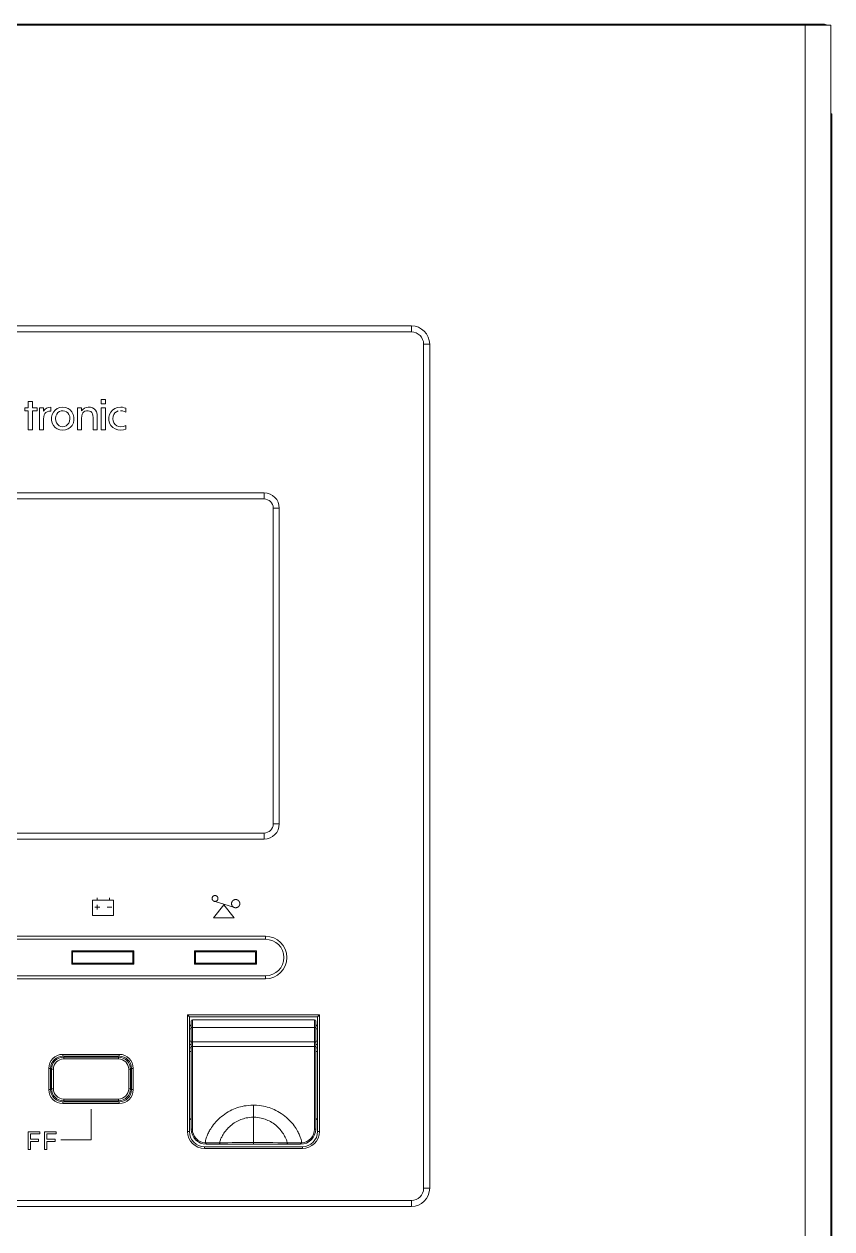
# Model space of a CAD drawing. Header units: millimetres. Extents: x -10 to 46, y -17 to 110.
# Drawn here: x 18.63 to 31.92, y 90.16 to 110 of the extents above; entities that cross this region are included whole.
import ezdxf

# ---------------------------------------------------------------- set-up
doc = ezdxf.new("R2010")
doc.units = ezdxf.units.MM

msp = doc.modelspace()

# ---------------------------------------------------------------- linework, layer by layer
at = {"lineweight": 18}
for p, q in [((3.9, 109.983), (31.901, 109.983)), ((4.02, 110.003), (31.781, 110.003)), ((29.281, 109.983), (29.281, 110.003)), ((29.381, 110.003), (29.381, 109.983)), ((31.481, 109.983), (31.481, 10.7)), ((31.781, 110.003), (31.781, 109.983)), ((31.901, 109.983), (31.901, 10.7)), ((31.901, 108.523), (31.921, 108.523)), ((31.921, 10.7), (31.921, 108.523)), ((25.001, 105.033), (10.8, 105.033)), ((25.001, 104.933), (25.001, 105.033)), ((25.001, 104.933), (10.8, 104.933)), ((25.201, 90.832), (25.201, 104.733)), ((25.201, 104.733), (25.301, 104.733)), ((25.301, 90.832), (25.301, 104.733)), ((18.695, 103.788), (18.695, 103.686)), ((18.763, 103.788), (18.695, 103.788)), ((18.763, 103.686), (18.763, 103.788)), ((19.895, 103.821), (19.895, 103.75)), ((19.966, 103.821), (19.895, 103.821)), ((19.966, 103.75), (19.966, 103.821)), ((18.636, 103.686), (18.636, 103.632)), ((18.695, 103.686), (18.636, 103.686)), ((18.636, 103.632), (18.695, 103.632)), ((18.695, 103.632), (18.695, 103.324)), ((18.843, 103.686), (18.763, 103.686)), ((18.763, 103.324), (18.763, 103.632)), ((18.763, 103.632), (18.843, 103.632)), ((18.843, 103.632), (18.843, 103.686)), ((18.878, 103.686), (18.878, 103.324)), ((18.945, 103.686), (18.878, 103.686)), ((18.945, 103.63), (18.945, 103.686)), ((18.947, 103.63), (18.945, 103.63)), ((19.067, 103.629), (19.067, 103.694)), ((19.503, 103.686), (19.503, 103.324)), ((19.57, 103.686), (19.503, 103.686)), ((19.57, 103.632), (19.57, 103.686)), ((19.572, 103.632), (19.57, 103.632)), ((19.895, 103.75), (19.966, 103.75)), ((19.897, 103.686), (19.897, 103.324)), ((19.965, 103.686), (19.897, 103.686)), ((19.965, 103.324), (19.965, 103.686)), ((20.299, 103.614), (20.299, 103.676)), ((18.947, 103.324), (18.947, 103.505)), ((19.572, 103.324), (19.572, 103.515)), ((19.763, 103.522), (19.763, 103.324)), ((19.831, 103.324), (19.831, 103.536)), ((20.301, 103.333), (20.301, 103.391)), ((18.695, 103.324), (18.763, 103.324)), ((18.878, 103.324), (18.947, 103.324)), ((19.503, 103.324), (19.572, 103.324)), ((19.763, 103.324), (19.831, 103.324)), ((19.897, 103.324), (19.965, 103.324)), ((20.263, 103.32), (20.301, 103.333)), ((22.576, 102.283), (13.225, 102.283)), ((22.576, 102.183), (13.225, 102.183)), ((22.576, 102.183), (22.576, 102.283)), ((22.726, 96.832), (22.726, 102.033)), ((22.726, 102.033), (22.826, 102.033)), ((22.826, 96.832), (22.826, 102.033)), ((22.726, 96.832), (22.826, 96.832)), ((13.225, 96.682), (22.576, 96.682)), ((22.576, 96.682), (22.576, 96.582)), ((13.225, 96.582), (22.576, 96.582)), ((19.751, 95.324), (19.751, 95.576)), ((19.751, 95.576), (20.1, 95.576)), ((19.792, 95.46), (19.87, 95.46)), ((19.831, 95.617), (19.831, 95.579)), ((19.831, 95.421), (19.831, 95.498)), ((19.994, 95.46), (20.072, 95.46)), ((20.03, 95.617), (20.03, 95.579)), ((20.1, 95.576), (20.1, 95.324)), ((21.744, 95.288), (21.914, 95.501)), ((21.769, 95.556), (22.07, 95.463)), ((21.914, 95.501), (22.084, 95.288)), ((20.1, 95.324), (19.751, 95.324)), ((22.084, 95.288), (21.744, 95.288)), ((13.2, 94.982), (22.601, 94.982)), ((13.2, 94.932), (22.601, 94.932)), ((22.601, 94.982), (22.601, 94.932)), ((19.41, 94.742), (19.41, 94.522)), ((20.431, 94.742), (19.41, 94.742)), ((19.41, 94.727), (20.431, 94.727)), ((19.425, 94.522), (19.425, 94.727)), ((20.416, 94.727), (20.416, 94.522)), ((20.431, 94.522), (20.431, 94.742)), ((21.431, 94.742), (21.431, 94.522)), ((22.451, 94.742), (21.431, 94.742)), ((21.431, 94.727), (22.436, 94.727)), ((21.446, 94.522), (21.446, 94.727)), ((22.436, 94.727), (22.436, 94.522)), ((22.451, 94.522), (22.451, 94.742)), ((19.41, 94.537), (20.431, 94.537)), ((19.41, 94.522), (20.431, 94.522)), ((21.431, 94.537), (22.436, 94.537)), ((21.431, 94.522), (22.451, 94.522)), ((22.601, 94.332), (13.2, 94.332)), ((22.601, 94.282), (13.2, 94.282)), ((22.601, 94.282), (22.601, 94.332)), ((21.316, 93.687), (21.316, 91.767)), ((21.346, 93.657), (21.316, 93.687)), ((21.316, 93.687), (23.486, 93.687)), ((21.346, 93.657), (21.346, 91.767)), ((21.346, 93.657), (23.456, 93.657)), ((23.456, 93.657), (23.486, 93.687)), ((23.456, 91.767), (23.456, 93.657)), ((23.486, 91.767), (23.486, 93.687)), ((21.346, 93.517), (21.376, 93.517)), ((21.346, 93.507), (21.376, 93.507)), ((21.346, 93.457), (21.376, 93.457)), ((21.376, 93.587), (21.376, 91.807)), ((21.396, 93.607), (21.396, 91.807)), ((23.406, 93.607), (21.396, 93.607)), ((23.406, 93.482), (21.396, 93.482)), ((23.406, 91.807), (23.406, 93.607)), ((23.426, 91.807), (23.426, 93.587)), ((23.426, 93.517), (23.456, 93.517)), ((23.426, 93.507), (23.456, 93.507)), ((23.426, 93.457), (23.456, 93.457)), ((21.346, 93.257), (21.376, 93.257)), ((23.426, 93.257), (23.456, 93.257)), ((21.346, 93.197), (21.376, 93.197)), ((21.346, 93.147), (21.376, 93.147)), ((21.376, 93.087), (21.346, 93.087)), ((21.376, 93.167), (23.426, 93.167)), ((23.406, 93.242), (21.396, 93.242)), ((23.426, 93.197), (23.456, 93.197)), ((23.426, 93.147), (23.456, 93.147)), ((23.456, 93.087), (23.426, 93.087)), ((19.263, 93.037), (19.263, 93.007)), ((19.263, 93.037), (20.193, 93.037)), ((19.263, 93.007), (20.193, 93.007)), ((19.278, 92.962), (19.278, 92.992)), ((20.178, 92.992), (19.278, 92.992)), ((20.178, 92.962), (19.278, 92.962)), ((20.178, 92.962), (20.178, 92.992)), ((20.193, 93.037), (20.193, 93.007)), ((19.033, 92.457), (19.033, 92.807)), ((19.033, 92.807), (19.063, 92.807)), ((19.063, 92.457), (19.063, 92.807)), ((19.078, 92.792), (19.078, 92.472)), ((19.108, 92.792), (19.078, 92.792)), ((19.108, 92.792), (19.108, 92.472)), ((20.348, 92.472), (20.348, 92.792)), ((20.348, 92.792), (20.378, 92.792)), ((20.378, 92.472), (20.378, 92.792)), ((20.393, 92.807), (20.393, 92.457)), ((20.423, 92.807), (20.393, 92.807)), ((20.423, 92.807), (20.423, 92.457)), ((19.033, 92.457), (19.063, 92.457)), ((19.108, 92.472), (19.078, 92.472)), ((20.348, 92.472), (20.378, 92.472)), ((20.423, 92.457), (20.393, 92.457)), ((19.263, 92.227), (19.263, 92.257)), ((20.193, 92.257), (19.263, 92.257)), ((19.278, 92.302), (19.278, 92.272)), ((19.278, 92.302), (20.178, 92.302)), ((19.278, 92.272), (20.178, 92.272)), ((20.178, 92.302), (20.178, 92.272)), ((20.193, 92.227), (20.193, 92.257)), ((20.193, 92.227), (19.263, 92.227)), ((19.729, 91.632), (19.729, 92.132)), ((22.401, 92.201), (22.401, 92.002)), ((22.401, 92.002), (22.401, 91.557)), ((18.691, 91.473), (18.691, 91.763)), ((18.691, 91.763), (18.886, 91.763)), ((18.729, 91.729), (18.729, 91.639)), ((18.886, 91.729), (18.729, 91.729)), ((18.886, 91.763), (18.886, 91.729)), ((18.961, 91.473), (18.961, 91.763)), ((18.961, 91.763), (19.156, 91.763)), ((18.999, 91.729), (18.999, 91.639)), ((19.156, 91.729), (18.999, 91.729)), ((19.156, 91.763), (19.156, 91.729)), ((21.346, 91.767), (21.316, 91.767)), ((21.396, 91.807), (21.376, 91.807)), ((23.406, 91.807), (23.426, 91.807)), ((23.456, 91.767), (23.486, 91.767)), ((18.729, 91.473), (18.691, 91.473)), ((18.729, 91.639), (18.865, 91.639)), ((18.729, 91.605), (18.729, 91.473)), ((18.865, 91.605), (18.729, 91.605)), ((18.865, 91.639), (18.865, 91.605)), ((18.999, 91.473), (18.961, 91.473)), ((18.999, 91.639), (19.135, 91.639)), ((18.999, 91.605), (18.999, 91.473)), ((19.135, 91.605), (18.999, 91.605)), ((19.135, 91.639), (19.135, 91.605)), ((19.229, 91.632), (19.729, 91.632)), ((21.596, 91.517), (21.596, 91.487)), ((21.596, 91.517), (23.206, 91.517)), ((21.596, 91.487), (23.206, 91.487)), ((21.605, 91.578), (21.603, 91.558)), ((21.626, 91.557), (23.176, 91.557)), ((21.843, 91.581), (21.925, 91.582)), ((21.925, 91.582), (21.979, 91.583)), ((21.979, 91.583), (22.05, 91.584)), ((22.05, 91.584), (22.112, 91.584)), ((22.112, 91.584), (22.189, 91.584)), ((22.401, 91.585), (22.462, 91.585)), ((22.462, 91.585), (22.568, 91.585)), ((22.568, 91.585), (22.653, 91.584)), ((22.653, 91.584), (22.722, 91.584)), ((22.722, 91.584), (22.801, 91.583)), ((22.801, 91.583), (22.86, 91.582)), ((23.196, 91.578), (23.198, 91.558)), ((23.206, 91.517), (23.206, 91.487)), ((25.201, 90.832), (25.301, 90.832)), ((10.8, 90.632), (25.001, 90.632)), ((10.8, 90.532), (25.001, 90.532)), ((25.001, 90.632), (25.001, 90.532))]:
    msp.add_line(p, q, dxfattribs=at)
for points in [[(19.067, 103.694), (19.029, 103.69), (18.996, 103.679), (18.97, 103.659), (18.947, 103.63)], [(18.947, 103.505), (18.949, 103.538), (18.956, 103.566), (18.968, 103.59), (18.985, 103.607), (19.007, 103.62), (19.035, 103.627), (19.067, 103.629)], [(19.26, 103.694), (19.213, 103.688), (19.172, 103.672), (19.137, 103.647), (19.109, 103.615), (19.088, 103.575), (19.078, 103.529), (19.078, 103.479), (19.089, 103.433), (19.11, 103.393), (19.138, 103.361), (19.173, 103.337), (19.215, 103.321), (19.262, 103.316)], [(19.262, 103.373), (19.231, 103.377), (19.203, 103.389), (19.18, 103.408), (19.161, 103.435), (19.149, 103.469), (19.145, 103.509), (19.15, 103.547), (19.164, 103.58), (19.183, 103.605), (19.207, 103.623), (19.236, 103.633), (19.267, 103.636)], [(19.262, 103.316), (19.31, 103.321), (19.352, 103.337), (19.387, 103.362), (19.416, 103.395), (19.437, 103.436), (19.447, 103.481), (19.447, 103.531), (19.436, 103.576), (19.414, 103.617), (19.385, 103.65), (19.35, 103.674), (19.307, 103.689), (19.26, 103.694)], [(19.267, 103.636), (19.297, 103.631), (19.324, 103.619), (19.347, 103.599), (19.365, 103.573), (19.377, 103.54), (19.38, 103.502), (19.375, 103.465), (19.362, 103.432), (19.343, 103.407), (19.32, 103.388), (19.293, 103.377), (19.262, 103.373)], [(19.831, 103.536), (19.828, 103.579), (19.817, 103.616), (19.801, 103.645), (19.78, 103.667), (19.753, 103.682), (19.72, 103.692), (19.683, 103.694), (19.648, 103.689), (19.619, 103.677), (19.594, 103.658), (19.572, 103.632)], [(19.572, 103.515), (19.574, 103.548), (19.581, 103.577), (19.593, 103.6), (19.609, 103.617), (19.628, 103.629), (19.652, 103.635), (19.679, 103.636), (19.704, 103.631), (19.724, 103.621), (19.74, 103.605), (19.753, 103.583), (19.76, 103.555), (19.763, 103.522)], [(20.217, 103.694), (20.162, 103.688), (20.117, 103.672), (20.079, 103.647), (20.051, 103.614), (20.031, 103.575), (20.02, 103.529), (20.021, 103.478), (20.032, 103.433), (20.054, 103.394), (20.084, 103.361), (20.123, 103.336), (20.17, 103.321), (20.219, 103.316), (20.263, 103.32)], [(20.301, 103.391), (20.262, 103.377), (20.22, 103.373), (20.182, 103.377), (20.151, 103.39), (20.124, 103.41), (20.105, 103.436), (20.092, 103.469), (20.087, 103.505), (20.091, 103.544), (20.104, 103.576), (20.122, 103.602), (20.147, 103.62), (20.177, 103.632)], [(20.214, 103.637), (20.247, 103.634), (20.275, 103.626), (20.299, 103.614)], [(20.299, 103.676), (20.272, 103.686), (20.245, 103.692), (20.217, 103.694)], [(21.766, 95.556), (21.764, 95.556), (21.762, 95.556), (21.76, 95.557), (21.758, 95.557), (21.756, 95.558), (21.755, 95.558), (21.753, 95.559), (21.751, 95.559), (21.749, 95.56), (21.747, 95.561), (21.745, 95.562), (21.744, 95.563), (21.742, 95.564), (21.74, 95.565), (21.739, 95.566), (21.737, 95.568), (21.736, 95.569), (21.734, 95.57), (21.733, 95.572), (21.732, 95.573), (21.73, 95.574), (21.729, 95.576), (21.728, 95.578), (21.727, 95.579), (21.726, 95.581), (21.725, 95.583), (21.725, 95.584), (21.724, 95.586), (21.723, 95.588), (21.722, 95.59), (21.722, 95.591), (21.721, 95.593), (21.721, 95.595), (21.721, 95.597), (21.72, 95.599), (21.72, 95.601), (21.72, 95.603), (21.72, 95.605), (21.72, 95.606), (21.72, 95.608), (21.72, 95.61), (21.721, 95.612), (21.721, 95.614), (21.721, 95.616), (21.722, 95.618), (21.722, 95.619), (21.723, 95.621), (21.724, 95.623), (21.725, 95.625), (21.725, 95.627), (21.726, 95.628), (21.727, 95.63), (21.728, 95.631), (21.729, 95.633), (21.73, 95.635), (21.732, 95.636), (21.733, 95.637), (21.734, 95.639), (21.736, 95.64), (21.737, 95.641), (21.738, 95.643), (21.74, 95.644), (21.742, 95.645), (21.743, 95.646), (21.745, 95.647), (21.747, 95.648), (21.748, 95.649), (21.75, 95.649), (21.752, 95.65), (21.754, 95.651), (21.755, 95.651), (21.757, 95.652), (21.759, 95.652), (21.761, 95.652), (21.763, 95.653), (21.765, 95.653), (21.767, 95.653), (21.769, 95.653)], [(21.769, 95.653), (21.771, 95.653), (21.773, 95.653), (21.775, 95.653), (21.777, 95.652), (21.778, 95.652), (21.78, 95.652), (21.782, 95.651), (21.784, 95.65), (21.786, 95.65), (21.788, 95.649), (21.79, 95.648), (21.792, 95.647), (21.793, 95.646), (21.795, 95.645), (21.797, 95.644), (21.798, 95.643), (21.8, 95.642), (21.801, 95.64), (21.803, 95.639), (21.804, 95.637), (21.806, 95.636), (21.807, 95.634), (21.808, 95.633), (21.809, 95.631), (21.81, 95.629), (21.811, 95.628), (21.812, 95.626), (21.813, 95.624), (21.814, 95.622), (21.814, 95.62), (21.815, 95.618), (21.816, 95.616), (21.816, 95.614), (21.816, 95.612), (21.817, 95.611), (21.817, 95.609), (21.817, 95.607), (21.817, 95.605), (21.817, 95.603), (21.817, 95.601), (21.817, 95.599), (21.816, 95.597), (21.816, 95.595), (21.816, 95.593), (21.815, 95.591), (21.814, 95.589), (21.814, 95.587), (21.813, 95.585), (21.812, 95.583), (21.811, 95.581), (21.81, 95.58), (21.809, 95.578), (21.808, 95.576), (21.807, 95.575), (21.806, 95.573), (21.804, 95.572), (21.803, 95.57), (21.801, 95.569), (21.8, 95.568), (21.798, 95.566), (21.797, 95.565), (21.795, 95.564), (21.793, 95.563), (21.792, 95.562), (21.79, 95.561), (21.788, 95.56), (21.786, 95.559), (21.784, 95.559), (21.782, 95.558), (21.78, 95.558), (21.778, 95.557), (21.777, 95.557), (21.775, 95.556), (21.773, 95.556), (21.771, 95.556), (21.769, 95.556), (21.767, 95.556), (21.766, 95.556)], [(22.105, 95.451), (22.102, 95.451), (22.1, 95.452), (22.097, 95.452), (22.094, 95.453), (22.091, 95.453), (22.089, 95.454), (22.086, 95.455), (22.083, 95.456), (22.081, 95.457), (22.078, 95.458), (22.076, 95.459), (22.073, 95.461), (22.071, 95.462), (22.069, 95.464), (22.066, 95.465), (22.064, 95.467), (22.062, 95.469), (22.06, 95.471), (22.058, 95.473), (22.057, 95.475), (22.055, 95.477), (22.053, 95.479), (22.052, 95.481), (22.05, 95.484), (22.049, 95.486), (22.048, 95.488), (22.047, 95.491), (22.045, 95.493), (22.045, 95.496), (22.044, 95.498), (22.043, 95.501), (22.042, 95.503), (22.042, 95.506), (22.041, 95.508), (22.041, 95.511), (22.04, 95.514), (22.04, 95.516), (22.04, 95.519), (22.04, 95.522), (22.04, 95.524), (22.041, 95.527), (22.041, 95.53), (22.042, 95.532), (22.042, 95.535), (22.043, 95.537), (22.044, 95.54), (22.045, 95.543), (22.045, 95.545), (22.047, 95.547), (22.048, 95.55), (22.049, 95.552), (22.05, 95.555), (22.052, 95.557), (22.053, 95.559), (22.055, 95.561), (22.057, 95.563), (22.058, 95.565), (22.06, 95.567), (22.062, 95.569), (22.064, 95.571), (22.066, 95.572), (22.068, 95.574), (22.07, 95.575), (22.073, 95.577), (22.075, 95.578), (22.077, 95.579), (22.08, 95.581), (22.082, 95.582), (22.085, 95.583), (22.087, 95.584), (22.09, 95.584), (22.092, 95.585), (22.095, 95.586), (22.098, 95.586), (22.1, 95.586), (22.103, 95.587), (22.106, 95.587), (22.108, 95.587)], [(22.108, 95.587), (22.111, 95.587), (22.114, 95.587), (22.117, 95.586), (22.119, 95.586), (22.122, 95.585), (22.125, 95.585), (22.128, 95.584), (22.13, 95.583), (22.133, 95.582), (22.135, 95.581), (22.138, 95.58), (22.14, 95.579), (22.143, 95.577), (22.145, 95.576), (22.148, 95.574), (22.15, 95.573), (22.152, 95.571), (22.154, 95.569), (22.156, 95.567), (22.158, 95.565), (22.16, 95.563), (22.162, 95.561), (22.163, 95.559), (22.165, 95.556), (22.166, 95.554), (22.168, 95.551), (22.169, 95.549), (22.17, 95.546), (22.171, 95.544), (22.172, 95.541), (22.173, 95.538), (22.174, 95.536), (22.175, 95.533), (22.175, 95.53), (22.176, 95.527), (22.176, 95.525), (22.176, 95.522), (22.176, 95.519), (22.176, 95.516), (22.176, 95.513), (22.176, 95.511), (22.175, 95.508), (22.175, 95.505), (22.174, 95.502), (22.173, 95.5), (22.172, 95.497), (22.171, 95.494), (22.17, 95.492), (22.169, 95.489), (22.168, 95.487), (22.166, 95.484), (22.165, 95.482), (22.163, 95.48), (22.162, 95.477), (22.16, 95.475), (22.158, 95.473), (22.156, 95.471), (22.154, 95.469), (22.152, 95.467), (22.15, 95.465), (22.148, 95.464), (22.145, 95.462), (22.143, 95.461), (22.14, 95.459), (22.138, 95.458), (22.135, 95.457), (22.133, 95.456), (22.13, 95.455), (22.128, 95.454), (22.125, 95.453), (22.122, 95.453), (22.119, 95.452), (22.117, 95.452), (22.114, 95.451), (22.111, 95.451), (22.108, 95.451), (22.107, 95.451), (22.105, 95.451)], [(21.396, 93.482), (21.389, 93.482), (21.384, 93.48), (21.379, 93.478), (21.377, 93.475), (21.376, 93.472)], [(23.406, 93.482), (23.412, 93.482), (23.417, 93.48), (23.422, 93.478), (23.425, 93.475), (23.426, 93.472)], [(21.396, 93.242), (21.389, 93.242), (21.384, 93.24), (21.379, 93.238), (21.377, 93.235), (21.376, 93.232)], [(23.406, 93.242), (23.412, 93.242), (23.417, 93.24), (23.422, 93.238), (23.425, 93.235), (23.426, 93.232)], [(22.401, 92.201), (22.356, 92.2), (22.316, 92.197), (22.28, 92.192), (22.248, 92.187), (22.217, 92.181), (22.188, 92.173), (22.159, 92.165), (22.13, 92.156), (22.102, 92.145), (22.073, 92.134), (22.044, 92.121), (22.015, 92.106), (21.985, 92.09), (21.956, 92.072), (21.928, 92.053), (21.9, 92.033), (21.874, 92.013), (21.85, 91.993), (21.827, 91.971), (21.805, 91.949), (21.783, 91.926), (21.763, 91.903), (21.744, 91.88), (21.726, 91.856), (21.711, 91.833), (21.697, 91.812), (21.685, 91.793), (21.675, 91.776), (21.667, 91.759), (21.659, 91.743), (21.651, 91.727), (21.644, 91.71), (21.637, 91.693), (21.63, 91.676), (21.624, 91.658), (21.619, 91.638), (21.613, 91.619), (21.609, 91.599), (21.605, 91.578)], [(23.196, 91.578), (23.193, 91.596), (23.189, 91.614), (23.184, 91.634), (23.178, 91.653), (23.172, 91.671), (23.166, 91.688), (23.159, 91.705), (23.152, 91.722), (23.144, 91.739), (23.136, 91.756), (23.127, 91.774), (23.116, 91.793), (23.102, 91.815), (23.087, 91.838), (23.07, 91.862), (23.052, 91.886), (23.033, 91.91), (23.012, 91.933), (22.99, 91.956), (22.967, 91.978), (22.942, 92), (22.916, 92.022), (22.888, 92.043), (22.859, 92.063), (22.83, 92.081), (22.8, 92.099), (22.771, 92.114), (22.742, 92.127), (22.714, 92.14), (22.686, 92.15), (22.657, 92.16), (22.628, 92.169), (22.598, 92.177), (22.567, 92.184), (22.532, 92.191), (22.493, 92.196), (22.449, 92.2), (22.401, 92.201)], [(22.401, 92.002), (22.366, 92.001), (22.336, 91.998), (22.308, 91.994), (22.283, 91.99), (22.26, 91.984), (22.237, 91.978), (22.215, 91.971), (22.194, 91.963), (22.172, 91.954), (22.151, 91.945), (22.129, 91.933), (22.107, 91.921), (22.085, 91.907), (22.063, 91.892), (22.043, 91.877), (22.023, 91.861), (22.005, 91.844), (21.987, 91.827), (21.971, 91.81), (21.956, 91.792), (21.941, 91.774), (21.927, 91.756), (21.915, 91.738), (21.903, 91.72), (21.893, 91.703), (21.885, 91.688), (21.878, 91.674), (21.872, 91.662), (21.866, 91.65), (21.861, 91.639), (21.857, 91.627), (21.853, 91.616), (21.849, 91.604), (21.846, 91.593), (21.843, 91.581)], [(22.958, 91.581), (22.956, 91.593), (22.952, 91.604), (22.949, 91.615), (22.944, 91.627), (22.94, 91.638), (22.935, 91.65), (22.929, 91.662), (22.922, 91.676), (22.914, 91.692), (22.904, 91.709), (22.893, 91.727), (22.881, 91.745), (22.868, 91.764), (22.854, 91.782), (22.839, 91.8), (22.823, 91.818), (22.805, 91.835), (22.787, 91.853), (22.767, 91.87), (22.746, 91.886), (22.724, 91.902), (22.703, 91.916), (22.681, 91.929), (22.66, 91.94), (22.639, 91.95), (22.617, 91.959), (22.596, 91.968), (22.574, 91.975), (22.551, 91.982), (22.527, 91.988), (22.501, 91.993), (22.471, 91.997), (22.438, 92.001), (22.401, 92.002)], [(21.605, 91.578), (21.615, 91.578), (21.624, 91.578)], [(21.624, 91.578), (21.662, 91.578), (21.702, 91.578), (21.746, 91.579), (21.794, 91.58), (21.843, 91.581)], [(21.624, 91.578), (21.625, 91.57), (21.625, 91.563), (21.625, 91.559), (21.626, 91.557)], [(21.843, 91.581), (21.843, 91.574), (21.844, 91.568), (21.847, 91.562), (21.851, 91.559), (21.855, 91.557)], [(22.189, 91.584), (22.283, 91.585), (22.339, 91.585), (22.401, 91.585)], [(22.86, 91.582), (22.932, 91.582), (22.958, 91.581)], [(22.958, 91.581), (22.959, 91.574), (22.957, 91.568), (22.954, 91.562), (22.95, 91.559), (22.946, 91.557)], [(22.958, 91.581), (23, 91.58), (23.04, 91.579), (23.078, 91.579), (23.113, 91.578), (23.177, 91.578)], [(23.177, 91.578), (23.177, 91.57), (23.176, 91.563), (23.176, 91.559), (23.176, 91.557)], [(23.177, 91.578), (23.186, 91.578), (23.196, 91.578)]]:
    msp.add_lwpolyline(points, dxfattribs=at)
for centre, radius, start, end in [((31.781, 109.883), 0.12, 56.4755, 90), ((25.001, 104.733), 0.3, 0, 90), ((25.001, 104.733), 0.2, 0, 90), ((22.576, 102.033), 0.25, 0, 90), ((22.576, 102.033), 0.15, 0, 90), ((22.576, 96.832), 0.25, 270, 0), ((22.576, 96.832), 0.15, 270, 0), ((22.601, 94.632), 0.35, 270, 90), ((22.601, 94.632), 0.3, 270, 90), ((21.396, 93.587), 0.02, 90, 180), ((23.406, 93.587), 0.02, 0, 90), ((19.263, 92.807), 0.23, 90, 180), ((19.263, 92.807), 0.2, 90, 180), ((19.278, 92.792), 0.2, 90, 180), ((19.278, 92.792), 0.17, 90, 180), ((20.178, 92.792), 0.2, 0, 90), ((20.178, 92.792), 0.17, 0, 90), ((20.193, 92.807), 0.23, 0, 90), ((20.193, 92.807), 0.2, 0, 90), ((19.263, 92.457), 0.23, 180, 270), ((19.263, 92.457), 0.2, 180, 270), ((19.278, 92.472), 0.2, 180, 270), ((19.278, 92.472), 0.17, 180, 270), ((20.178, 92.472), 0.2, 270, 0), ((20.178, 92.472), 0.17, 270, 0), ((20.193, 92.457), 0.23, 270, 0), ((20.193, 92.457), 0.2, 270, 0), ((21.396, 91.937), 0.05, 113.6749, 180), ((23.406, 91.937), 0.05, 0, 66.3251), ((21.596, 91.767), 0.28, 180, 270), ((21.596, 91.767), 0.25, 180, 270), ((21.626, 91.807), 0.25, 180, 270), ((21.626, 91.807), 0.23, 180, 264.9021), ((23.176, 91.807), 0.25, 270, 0), ((23.176, 91.807), 0.23, 275.0979, 0), ((23.206, 91.767), 0.28, 270, 0), ((23.206, 91.767), 0.25, 270, 0), ((25.001, 90.832), 0.3, 270, 0), ((25.001, 90.832), 0.2, 270, 0)]:
    msp.add_arc(centre, radius, start, end, dxfattribs=at)

doc.saveas('drawing.dxf')
